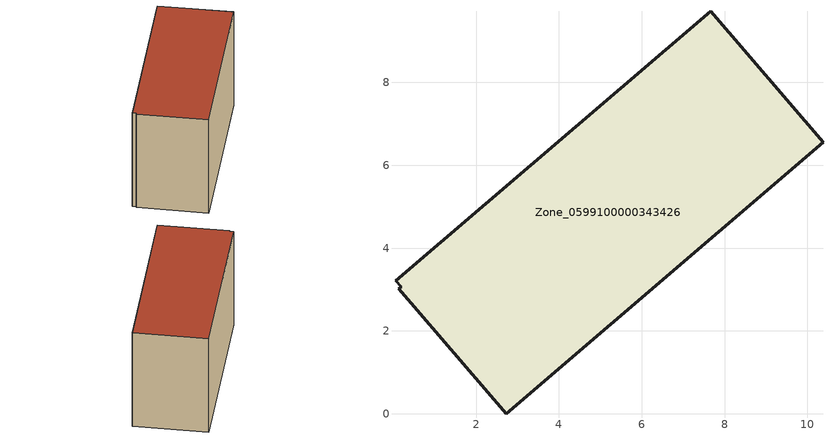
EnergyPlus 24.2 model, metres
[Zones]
Zone_0599100000343426
 floor ground (C_G): 0.05,3.21 7.67,9.72 10.38,6.56 2.72,0 0.14,3.01 0.19,3.06 z0
 wall outside (C_F): 10.38,6.56 7.67,9.72 0.05,3.21 0.19,3.06 0.14,3.01 2.72,0 10.38,6.56 z0:6.2
 roof outside (C_R): 7.67,9.72 0.05,3.21 0.19,3.06 0.14,3.01 2.72,0 10.38,6.56 z6.2
[BUILDING]
Pand.0599100000343426: North Axis=0; Terrain=City; Loads Convergence Tolerance Value=0.04; Temperature Convergence Tolerance Value=0.4; Solar Distribution=FullExterior; Maximum Number of Warmup Days=25; Minimum Number of Warmup Days=1
[Site:Location]
Rotterdam.The.Hague.AP_ZH_NLD Design_Conditions: Latitude=51.96; Longitude=4.45; Time Zone=1; Elevation=-4.5
[SITE:GROUNDTEMPERATURE:BUILDINGSURFACE]
18, 18, 18, 18, 18, 18, 18, 18, 18, 18, 18, 18
[MATERIAL] Thermal Absorptance=0.9; Solar Absorptance=0.7; Visible Absorptance=0.7
Name | Roughness | Thickness | Conductivity | Density | Specific Heat
G.TI.1992-2005 | MediumSmooth | 0.15 | 0.06 | 540 | 1210
F.TI.1992-2005 | Rough | 0.3 | 0.12 | 1920 | 840
R.TI.1992-2005 | MediumRough | 0.2 | 0.08 | 1500 | 1000
[CONSTRUCTION]
C_G: G.TI.1992-2005
C_F: F.TI.1992-2005
C_R: R.TI.1992-2005
[ZONE]
Zone_0599100000343426: Type=1; Multiplier=1; Ceiling Height=Autocalculate; Volume=Autocalculate; Floor Area=autocalculate; Part of Total Floor Area=Yes
[ZONEINFILTRATION:DESIGNFLOWRATE]
Infil_Zone_0599100000343426: Zone or ZoneList or Space or SpaceList=Zone_0599100000343426; Schedule=AlwaysOn; Design Flow Rate Calculation Method=Flow/Area; Flow Rate per Floor Area=0.0015; Constant Term Coefficient=1; Temperature Term Coefficient=0; Velocity Term Coefficient=0; Velocity Squared Term Coefficient=0
[HVACTEMPLATE:ZONE:IDEALLOADSAIRSYSTEM]
Zone_0599100000343426: Maximum Heating Supply Air Temperature=50; Minimum Cooling Supply Air Temperature=13; Maximum Heating Supply Air Humidity Ratio=0.0156; Minimum Cooling Supply Air Humidity Ratio=0.0077; Heating Limit=NoLimit; Cooling Limit=NoLimit; Dehumidification Control Type=ConstantSensibleHeatRatio; Cooling Sensible Heat Ratio=0.7; Dehumidification Setpoint=60; Humidification Control Type=None; Humidification Setpoint=30; Outdoor Air Method=None; Outdoor Air Flow Rate per Person=0.00944; Outdoor Air Flow Rate per Zone Floor Area=0; Outdoor Air Flow Rate per Zone=0; Demand Controlled Ventilation Type=None; Outdoor Air Economizer Type=NoEconomizer; Heat Recovery Type=None; Sensible Heat Recovery Effectiveness=0.7; Latent Heat Recovery Effectiveness=0.65
[ZONECONTROL:THERMOSTAT]
ThermostatControl_Zone_0599100000343426: Zone or ZoneList=Zone_0599100000343426; Control Type Schedule=DualSetpointControlType; Control 1=Thermostat_Zone_0599100000343426; Temperature Difference Between Cutout And Setpoint=0
[THERMOSTATSETPOINT:DUALSETPOINT]
Thermostat_Zone_0599100000343426: Heating Setpoint Temperature Schedule=HeatingSetpoint_Zone_0599100000343426; Cooling Setpoint Temperature Schedule=CoolingSetpoint_Zone_0599100000343426
[SCHEDULE:COMPACT]
HeatingSetpoint_Zone_0599100000343426: Through: 12/31, For: AllDays, Until: 24:00, 21
CoolingSetpoint_Zone_0599100000343426: Through: 12/31, For: AllDays, Until: 24:00, 24
DualSetpointControlType: Through: 12/31, For: AllDays, Until: 24:00, 4
AlwaysOn: Through: 12/31, For: AllDays, Until: 24:00, 1
